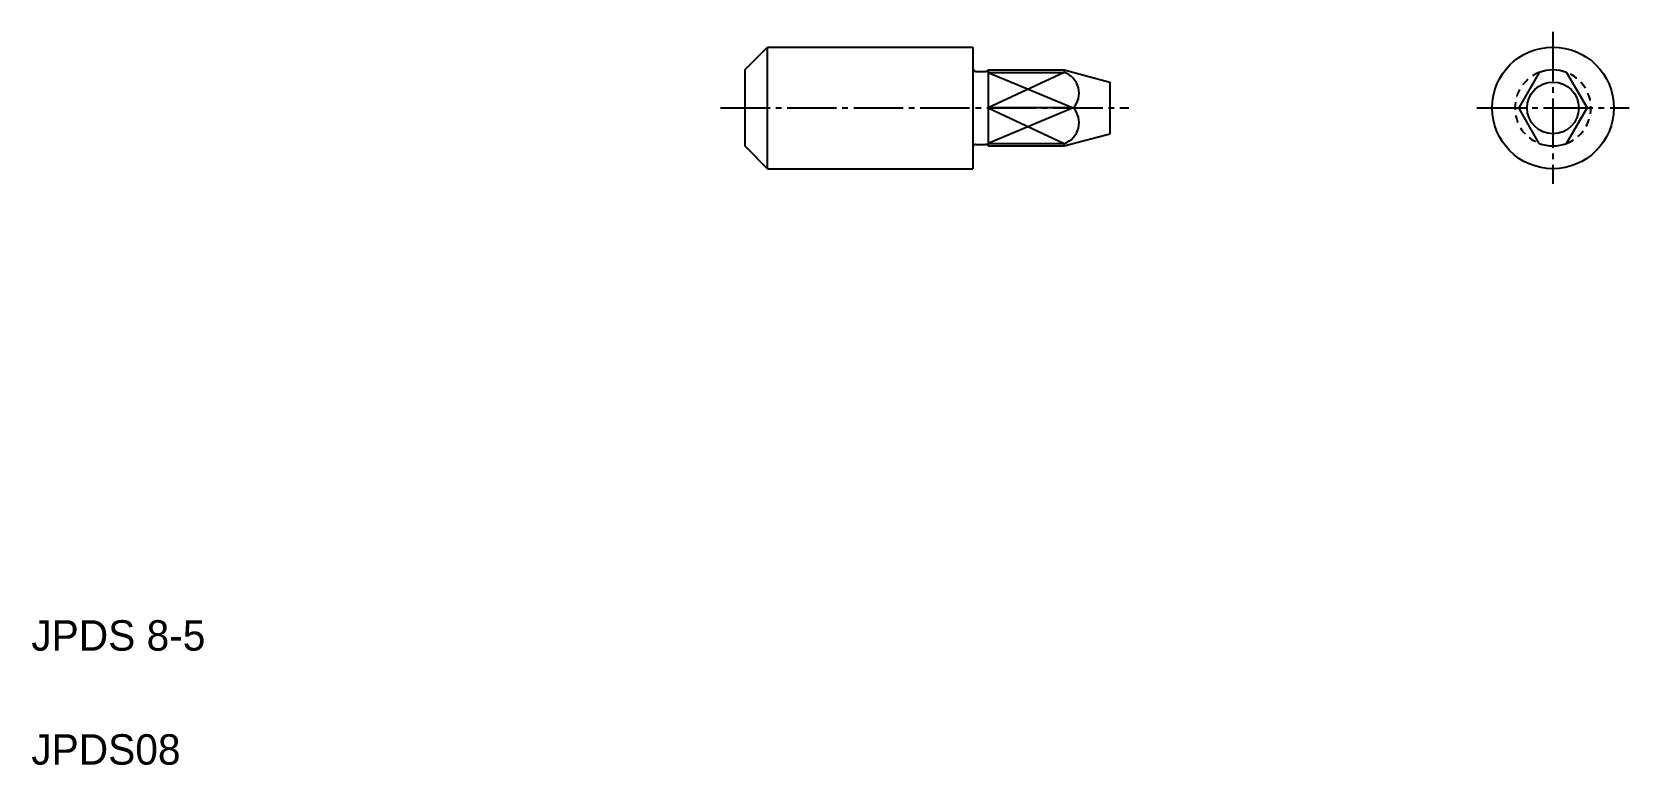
# Model space of a CAD drawing. Extents: x 5 to 110, y 5 to 53.
import ezdxf

# ---------------------------------------------------------------- set-up
doc = ezdxf.new("R2010")
doc.units = 0
doc.header["$LTSCALE"] = 0.25
doc.linetypes.add('CENTER', pattern=[17.5, 13, -1.5, 1.5, -1.5])
doc.linetypes.add('DASHED', pattern=[3.5, 2, -1.5])
doc.layers.get('0').update_dxf_attribs({"linetype": 'CONTINUOUS'})
doc.layers.add('CENTER', color=1, linetype='CENTER')
doc.styles.get("Standard").update_dxf_attribs({"font": 'txt', "height": 1.6})

msp = doc.modelspace()

# ---------------------------------------------------------------- linework, layer by layer
at = {"linetype": 'CONTINUOUS'}
for p, q in [((51.9, 50.7), (53.4, 52.2)), ((53.4, 52.2), (66.9, 52.2)), ((53.4, 44.2), (53.4, 52.2)), ((66.9, 52.2), (66.9, 44.2)), ((51.9, 50.7), (51.9, 45.7)), ((67.1, 50.6), (67.73, 50.6)), ((67.9, 50.7), (72.9, 50.7)), ((67.9, 50.7), (67.9, 45.7)), ((104.13, 50.53), (102.79, 48.2)), ((105.93, 50.53), (107.28, 48.2)), ((75.9, 49.89), (75.9, 46.5)), ((104.13, 45.87), (102.79, 48.2)), ((105.93, 45.87), (107.28, 48.2)), ((53.4, 44.2), (51.9, 45.7)), ((67.1, 45.8), (67.73, 45.8)), ((67.9, 45.7), (72.9, 45.7)), ((53.4, 44.2), (66.9, 44.2))]:
    msp.add_line(p, q, dxfattribs=at)
at = {"color": 7, "linetype": 'CONTINUOUS'}
for p, q in [((67.9, 50.53), (72.9, 50.53)), ((73.5, 48.2), (67.9, 48.2)), ((67.9, 45.87), (72.9, 45.87))]:
    msp.add_line(p, q, dxfattribs=at)
at = {"color": 3}
for p, q in [((67.9, 50.53), (73.5, 48.2)), ((72.9, 50.53), (67.9, 48.2)), ((73.5, 48.2), (67.9, 45.87)), ((67.9, 48.2), (72.9, 45.87))]:
    msp.add_line(p, q, dxfattribs=at)
for p, q in [((72.9, 50.7), (75.9, 49.89)), ((72.9, 50.7), (72.9, 50.53)), ((66.9, 50.2), (66.9, 50.2)), ((72.9, 45.7), (75.9, 46.5)), ((72.9, 45.7), (72.9, 45.87))]:
    msp.add_line(p, q)
at = {"linetype": 'CONTINUOUS'}
for radius in [4, 1.7]:
    msp.add_circle((105.03, 48.2), radius, dxfattribs=at)
for centre, radius, start, end in [((67.1, 50.8), 0.2, 180, 270), ((67.73, 50.8), 0.2, 270, 330), ((105.03, 48.2), 2.5, 68.8998, 111.1002), ((67.1, 45.6), 0.2, 90, 180), ((67.73, 45.6), 0.2, 30, 90), ((105.03, 48.2), 2.5, 248.8998, 291.1002)]:
    msp.add_arc(centre, radius, start, end, dxfattribs=at)
for centre, start, end in [((72.44, 49.17), 317.3641, 71.197), ((72.44, 47.23), 288.803, 42.6359)]:
    msp.add_arc(centre, 1.44, start, end)
at = {"color": 3, "linetype": 'DASHED'}
for start, end in [(111.1002, 248.8998), (291.1002, 68.8998)]:
    msp.add_arc((105.03, 48.2), 2.5, start, end, dxfattribs=at)
at = {"layer": 'CENTER', "color": 1, "linetype": 'CENTER'}
for p, q in [((105.03, 53.2), (105.03, 43.2)), ((50.31, 48.2), (77.15, 48.2)), ((100.03, 48.2), (110.03, 48.2))]:
    msp.add_line(p, q, dxfattribs=at)

# ---------------------------------------------------------------- texts
for s, p in [('JPDS 8-5', (5, 12.5)), ('JPDS08', (5, 5))]:
    msp.add_text(s, height=2).set_placement(p)

doc.saveas('drawing.dxf')
